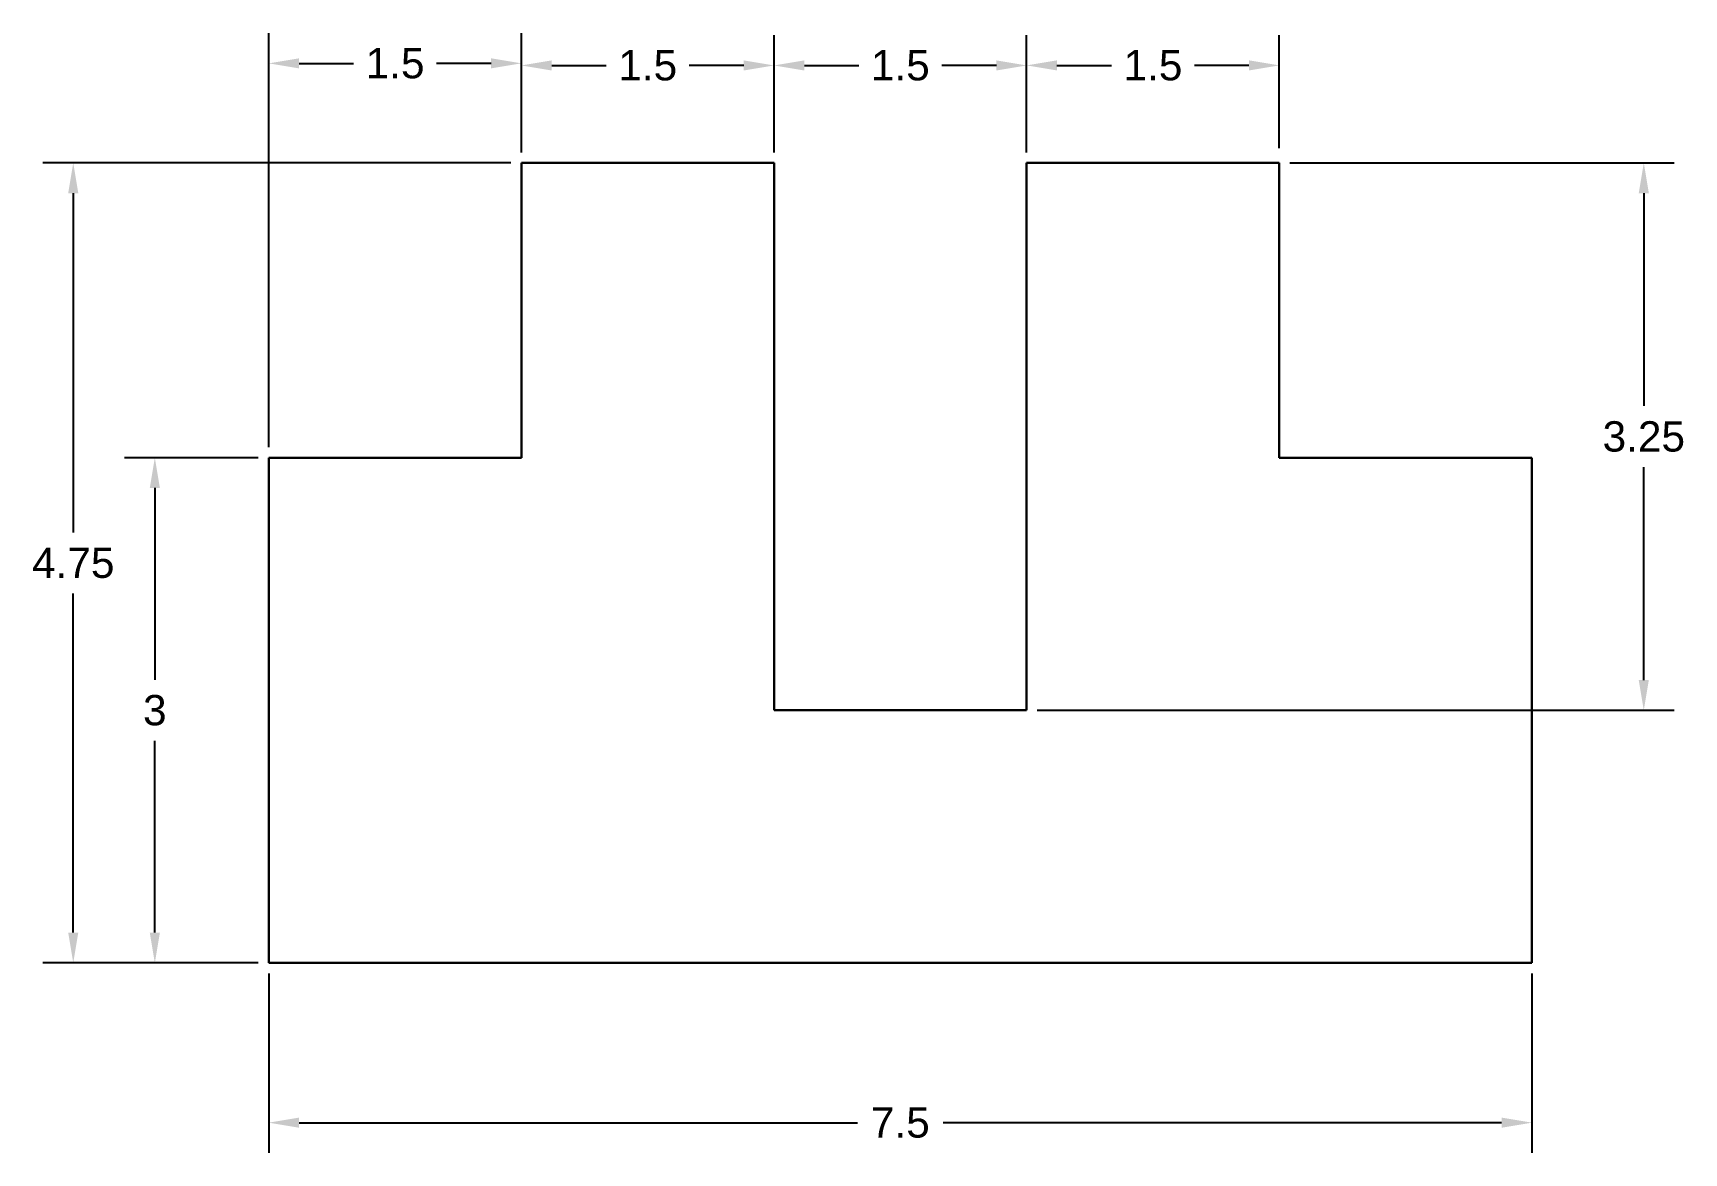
# Model space of a CAD drawing. Header units: inches. Extents: x 11.15 to 20.95, y 4.97 to 11.62.
import ezdxf

# ---------------------------------------------------------------- set-up
doc = ezdxf.new("R2010")
doc.units = ezdxf.units.IN
doc.header["$MEASUREMENT"] = 0
doc.styles.get("Standard").update_dxf_attribs({"font": 'arial.ttf'})
doc.dimstyles.get("Standard").update_dxf_attribs({"dimtxt": 0.18, "dimasz": 0.18, "dimexe": 0.18, "dimexo": 0.0625, "dimgap": 0.09, "dimtad": 0, "dimtih": 1, "dimtoh": 1, "dimdec": 4, "dimdsep": 46, "dimtxsty": 'Standard', "dimcen": 0.09, "dimadec": 0, "dimazin": 2, "dimtfac": 1, "dimtdec": 4, "dimtofl": 0, "dimtmove": 0, "dimatfit": 3, "dimfxl": 1, "dimtolj": 1, "dimtzin": 0, "dimarcsym": 0})

# ---------------------------------------------------------------- blocks, each defined once
blk = doc.blocks.new('*D1')
at = {"color": 0, "lineweight": -2, "transparency": 16777216}
for p, q in [((12.5488, 6.0376), (12.5488, 4.972)), ((20.0488, 6.0376), (20.0488, 4.972)), ((12.7288, 5.152), (16.045, 5.152)), ((19.8688, 5.152), (16.5526, 5.152))]:
    blk.add_line(p, q, dxfattribs=at)
at = {"color": 0, "transparency": 16777216}
for points in [[(12.7288, 5.182), (12.7288, 5.122), (12.5488, 5.152)], [(19.8688, 5.182), (19.8688, 5.122), (20.0488, 5.152)]]:
    blk.add_solid(points, dxfattribs=at)
at = {"layer": 'Defpoints', "color": 0, "transparency": 16777216}
for p in [(12.5488, 6.1001), (20.0488, 6.1001), (20.0488, 5.152)]:
    blk.add_point(p, dxfattribs=at)
at = {"color": 0, "transparency": 16777216, "insert": (16.2988, 5.152), "char_height": 0.18, "attachment_point": 5}
blk.add_mtext('\\A1;7.5', dxfattribs=at)
blk = doc.blocks.new('*D2')
at = {"color": 0, "lineweight": -2, "transparency": 16777216}
for p, q in [((12.4863, 9.1001), (11.6922, 9.1001)), ((11.8722, 8.9201), (11.8722, 7.7821)), ((11.8722, 6.2801), (11.8722, 7.4182)), ((12.4863, 6.1001), (11.6922, 6.1001))]:
    blk.add_line(p, q, dxfattribs=at)
at = {"color": 0, "transparency": 16777216}
for points in [[(11.8422, 8.9201), (11.9022, 8.9201), (11.8722, 9.1001)], [(11.8422, 6.2801), (11.9022, 6.2801), (11.8722, 6.1001)]]:
    blk.add_solid(points, dxfattribs=at)
at = {"layer": 'Defpoints', "color": 0, "transparency": 16777216}
for p in [(11.8722, 9.1001), (12.5488, 9.1001), (12.5488, 6.1001)]:
    blk.add_point(p, dxfattribs=at)
at = {"color": 0, "transparency": 16777216, "insert": (11.8722, 7.6001), "char_height": 0.18, "attachment_point": 5}
blk.add_mtext('\\A1;3', dxfattribs=at)
blk = doc.blocks.new('*D3')
at = {"color": 0, "lineweight": -2, "transparency": 16777216}
for p, q in [((13.9863, 10.8501), (11.2079, 10.8501)), ((11.3879, 10.6701), (11.3879, 8.6567)), ((11.3879, 6.2801), (11.3879, 8.2936)), ((12.4863, 6.1001), (11.2079, 6.1001))]:
    blk.add_line(p, q, dxfattribs=at)
at = {"color": 0, "transparency": 16777216}
for points in [[(11.3579, 10.6701), (11.4179, 10.6701), (11.3879, 10.8501)], [(11.3579, 6.2801), (11.4179, 6.2801), (11.3879, 6.1001)]]:
    blk.add_solid(points, dxfattribs=at)
at = {"layer": 'Defpoints', "color": 0, "transparency": 16777216}
for p in [(11.3879, 10.8501), (14.0488, 10.8501), (12.5488, 6.1001)]:
    blk.add_point(p, dxfattribs=at)
at = {"color": 0, "transparency": 16777216, "insert": (11.3879, 8.4751), "char_height": 0.18, "attachment_point": 5}
blk.add_mtext('\\A1;4.75', dxfattribs=at)
blk = doc.blocks.new('*D4')
at = {"color": 0, "lineweight": -2, "transparency": 16777216}
for p, q in [((12.5488, 9.1626), (12.5488, 11.6213)), ((14.0488, 10.9126), (14.0488, 11.6213)), ((12.7288, 11.4413), (13.0527, 11.4413)), ((13.8688, 11.4413), (13.5449, 11.4413))]:
    blk.add_line(p, q, dxfattribs=at)
at = {"color": 0, "transparency": 16777216}
for points in [[(12.7288, 11.4713), (12.7288, 11.4113), (12.5488, 11.4413)], [(13.8688, 11.4713), (13.8688, 11.4113), (14.0488, 11.4413)]]:
    blk.add_solid(points, dxfattribs=at)
at = {"layer": 'Defpoints', "color": 0, "transparency": 16777216}
for p in [(14.0488, 11.4413), (14.0488, 10.8501), (12.5488, 9.1001)]:
    blk.add_point(p, dxfattribs=at)
at = {"color": 0, "transparency": 16777216, "insert": (13.2988, 11.4413), "char_height": 0.18, "attachment_point": 5}
blk.add_mtext('\\A1;1.5', dxfattribs=at)
blk = doc.blocks.new('*D5')
at = {"color": 0, "lineweight": -2, "transparency": 16777216}
for p, q in [((14.0488, 10.9126), (14.0488, 11.6089)), ((15.5488, 10.9126), (15.5488, 11.6089)), ((14.2288, 11.4289), (14.5527, 11.4289)), ((15.3688, 11.4289), (15.0449, 11.4289))]:
    blk.add_line(p, q, dxfattribs=at)
at = {"color": 0, "transparency": 16777216}
for points in [[(14.2288, 11.4589), (14.2288, 11.3989), (14.0488, 11.4289)], [(15.3688, 11.4589), (15.3688, 11.3989), (15.5488, 11.4289)]]:
    blk.add_solid(points, dxfattribs=at)
at = {"layer": 'Defpoints', "color": 0, "transparency": 16777216}
for p in [(15.5488, 11.4289), (14.0488, 10.8501), (15.5488, 10.8501)]:
    blk.add_point(p, dxfattribs=at)
at = {"color": 0, "transparency": 16777216, "insert": (14.7988, 11.4289), "char_height": 0.18, "attachment_point": 5}
blk.add_mtext('\\A1;1.5', dxfattribs=at)
blk = doc.blocks.new('*D6')
at = {"color": 0, "lineweight": -2, "transparency": 16777216}
for p, q in [((15.5488, 10.9126), (15.5488, 11.6089)), ((17.0488, 10.9126), (17.0488, 11.6089)), ((15.7288, 11.4289), (16.0527, 11.4289)), ((16.8688, 11.4289), (16.5449, 11.4289))]:
    blk.add_line(p, q, dxfattribs=at)
at = {"color": 0, "transparency": 16777216}
for points in [[(15.7288, 11.4589), (15.7288, 11.3989), (15.5488, 11.4289)], [(16.8688, 11.4589), (16.8688, 11.3989), (17.0488, 11.4289)]]:
    blk.add_solid(points, dxfattribs=at)
at = {"layer": 'Defpoints', "color": 0, "transparency": 16777216}
for p in [(17.0488, 11.4289), (15.5488, 10.8501), (17.0488, 10.8501)]:
    blk.add_point(p, dxfattribs=at)
at = {"color": 0, "transparency": 16777216, "insert": (16.2988, 11.4289), "char_height": 0.18, "attachment_point": 5}
blk.add_mtext('\\A1;1.5', dxfattribs=at)
blk = doc.blocks.new('*D7')
at = {"color": 0, "lineweight": -2, "transparency": 16777216}
for p, q in [((17.0489, 10.9377), (17.0489, 11.6092)), ((18.5489, 10.9377), (18.5489, 11.6092)), ((17.2289, 11.4292), (17.5528, 11.4292)), ((18.3689, 11.4292), (18.0449, 11.4292))]:
    blk.add_line(p, q, dxfattribs=at)
at = {"color": 0, "transparency": 16777216}
for points in [[(17.2289, 11.4592), (17.2289, 11.3992), (17.0489, 11.4292)], [(18.3689, 11.4592), (18.3689, 11.3992), (18.5489, 11.4292)]]:
    blk.add_solid(points, dxfattribs=at)
at = {"layer": 'Defpoints', "color": 0, "transparency": 16777216}
for p in [(18.5489, 11.4292), (17.0489, 10.8752), (18.5489, 10.8752)]:
    blk.add_point(p, dxfattribs=at)
at = {"color": 0, "transparency": 16777216, "insert": (17.7989, 11.4292), "char_height": 0.18, "attachment_point": 5}
blk.add_mtext('\\A1;1.5', dxfattribs=at)
blk = doc.blocks.new('*D8')
at = {"color": 0, "lineweight": -2, "transparency": 16777216}
for p, q in [((18.6113, 10.8501), (20.8932, 10.8501)), ((20.7132, 10.6701), (20.7132, 9.4071)), ((20.7132, 7.7801), (20.7132, 9.0432)), ((17.1113, 7.6001), (20.8932, 7.6001))]:
    blk.add_line(p, q, dxfattribs=at)
at = {"color": 0, "transparency": 16777216}
for points in [[(20.6832, 10.6701), (20.7432, 10.6701), (20.7132, 10.8501)], [(20.6832, 7.7801), (20.7432, 7.7801), (20.7132, 7.6001)]]:
    blk.add_solid(points, dxfattribs=at)
at = {"layer": 'Defpoints', "color": 0, "transparency": 16777216}
for p in [(18.5488, 10.8501), (17.0488, 7.6001), (20.7132, 7.6001)]:
    blk.add_point(p, dxfattribs=at)
at = {"color": 0, "transparency": 16777216, "insert": (20.7132, 9.2251), "char_height": 0.18, "attachment_point": 5}
blk.add_mtext('\\A1;3.25', dxfattribs=at)

msp = doc.modelspace()

# ---------------------------------------------------------------- linework, layer by layer
at = {"lineweight": 30}
for p, q in [((14.0488, 9.10015), (14.0488, 10.85015)), ((14.0488, 10.85015), (15.5488, 10.85015)), ((15.5488, 10.85015), (15.5488, 7.60015)), ((17.0488, 7.60015), (17.0488, 10.85015)), ((17.0488, 10.85015), (18.5488, 10.85015)), ((18.5488, 10.85015), (18.5488, 9.10015)), ((12.5488, 6.10015), (12.5488, 9.10015)), ((12.5488, 9.10015), (14.0488, 9.10015)), ((18.5488, 9.10015), (20.0488, 9.10015)), ((20.0488, 9.10015), (20.0488, 6.10015)), ((15.5488, 7.60015), (17.0488, 7.60015)), ((20.0488, 6.10015), (12.5488, 6.10015))]:
    msp.add_line(p, q, dxfattribs=at)

# ---------------------------------------------------------------- dimensions: what is measured, and where the dimension line sits
for base, p1, p2, picture, middle in [((14.0488, 11.44134), (12.5488, 9.10015), (14.0488, 10.85015), '*D4', (13.2988, 11.44134)), ((15.5488, 11.42894), (14.0488, 10.85015), (15.5488, 10.85015), '*D5', (14.7988, 11.42894)), ((17.0488, 11.42894), (15.5488, 10.85015), (17.0488, 10.85015), '*D6', (16.2988, 11.42894)), ((18.54889, 11.42918), (17.04889, 10.87521), (18.54889, 10.87521), '*D7', (17.79889, 11.42918)), ((20.0488, 5.15204), (12.5488, 6.10015), (20.0488, 6.10015), '*D1', (16.2988, 5.15204))]:
    dim = msp.add_linear_dim(base=base, p1=p1, p2=p2, dimstyle='Standard')
    dim.commit()
    dim.dimension.update_dxf_attribs({"geometry": picture, "text_midpoint": middle})
for base, p1, p2, picture, middle in [((11.38791, 10.85015), (12.5488, 6.10015), (14.0488, 10.85015), '*D3', (11.38791, 8.47515)), ((20.71321, 7.60015), (18.5488, 10.85015), (17.0488, 7.60015), '*D8', (20.71321, 9.22515)), ((11.87218, 9.10015), (12.5488, 6.10015), (12.5488, 9.10015), '*D2', (11.87218, 7.60015))]:
    dim = msp.add_linear_dim(base=base, p1=p1, p2=p2, angle=90, dimstyle='Standard')
    dim.commit()
    dim.dimension.update_dxf_attribs({"geometry": picture, "text_midpoint": middle})

doc.saveas('drawing.dxf')
